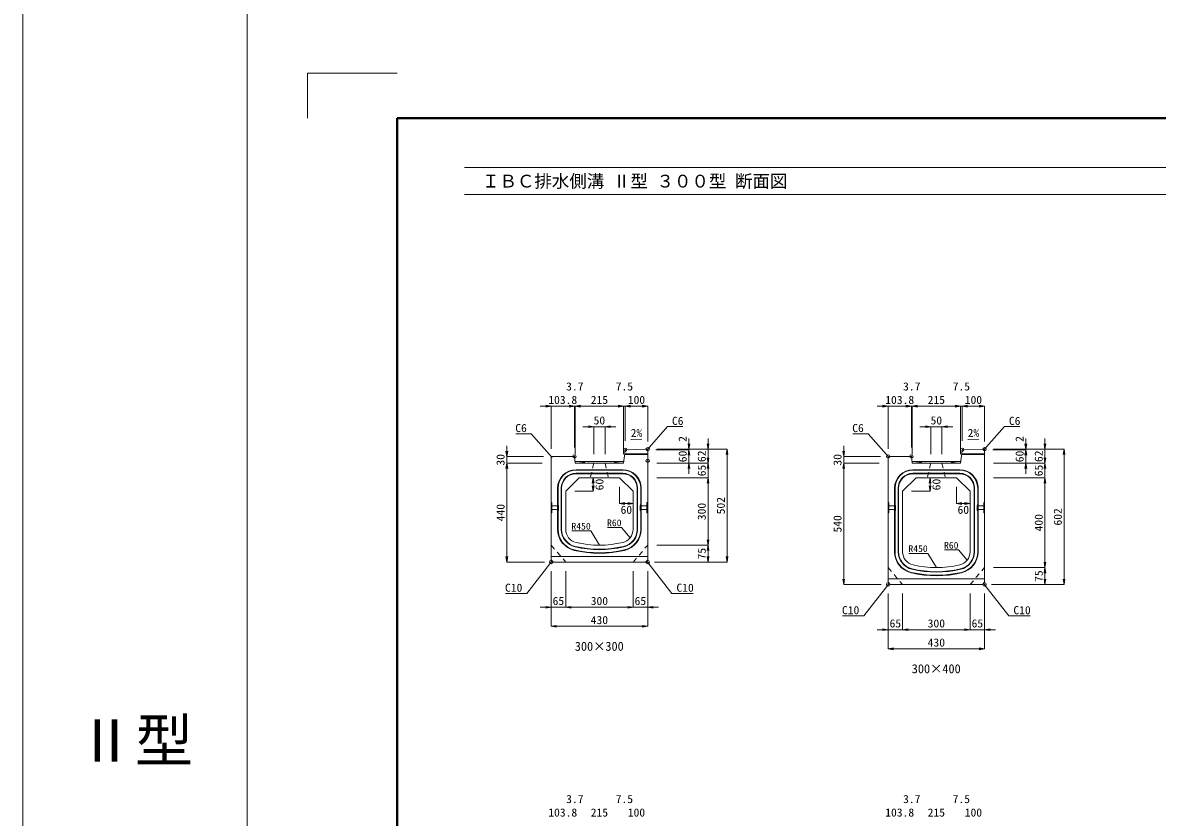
# Model space of a CAD drawing. Units: millimetres at full size. Extents: x -1267 to 18002, y -8037 to 14483.
# Drawn here: x -1267 to 3784, y 2631 to 6168 of the extents above; entities that cross this region are included whole.
import ezdxf
from ezdxf.enums import TextEntityAlignment as Align

# ---------------------------------------------------------------- set-up
doc = ezdxf.new("R2010")
doc.units = ezdxf.units.MM
doc.header["$LTSCALE"] = 30
doc.header["$PDMODE"] = 32
doc.header["$PDSIZE"] = 15
doc.linetypes.add('USER1', pattern=[1.35, 0.75, -0.6])
for name, color, linetype, lineweight in [('0_2', 5, 'Continuous', 13), ('Defpoints_3', 1, 'Continuous', 13), ('インサート', 3, 'USER1', 9), ('図枠', 7, 'Continuous', 5), ('寸法線', 7, 'Continuous', 13), ('引出線', 4, 'Continuous', 13), ('排水孔', 30, 'USER1', 9), ('本体', 2, 'Continuous', 13), ('目地', 132, 'Continuous', 5), ('補助線', 8, 'Continuous', 13)]:
    doc.layers.add(name, color=color, linetype=linetype, lineweight=lineweight)
doc.layers.add('文字', color=7, linetype='Continuous')
doc.styles.add('ＭＳ ゴシック', font='')
doc.styles.add('ＭＳ 明朝', font='')
doc.styles.get('ＭＳ ゴシック').set_extended_font_data('MS Gothic')
doc.styles.get('ＭＳ 明朝').set_extended_font_data('MS Mincho')

# ---------------------------------------------------------------- blocks, each defined once
blk = doc.blocks.new('open_arrow')
at = {"color": 0, "linetype": 'Continuous', "lineweight": -2}
blk.add_lwpolyline([(7.5, 1.25), (0, 0), (7.5, -1.25)], dxfattribs=at)

msp = doc.modelspace()

# ---------------------------------------------------------------- linework, layer by layer
at = {"layer": '0_2'}
for p, q in [((-1267.22, 14483.45), (-1267.22, -8037.05)), ((-267.22, 14483.45), (-267.22, -8037.05))]:
    msp.add_line(p, q, dxfattribs=at)
at = {"layer": 'Defpoints_3'}
for p, q in [((0, 5943.2), (400, 5943.2)), ((0, 5743.2), (0, 5943.2))]:
    msp.add_line(p, q, dxfattribs=at)
at = {"layer": 'インサート'}
for p, q in [((1088.2, 4018.04), (1115.2, 4018.04)), ((1088.2, 4018.04), (1088.2, 4001.04)), ((1088.2, 4001.04), (1115.2, 4001.04)), ((1118.2, 4022.04), (1115.2, 4022.04)), ((1115.2, 4022.04), (1115.2, 3997.04)), ((1115.2, 3997.04), (1118.2, 3997.04)), ((1118.2, 3997.04), (1118.2, 4022.04)), ((1481.8, 4022.04), (1484.8, 4022.04)), ((1481.8, 3997.04), (1481.8, 4022.04)), ((1484.8, 3997.04), (1481.8, 3997.04)), ((1484.8, 4022.04), (1484.8, 3997.04)), ((1511.8, 4018.04), (1484.8, 4018.04)), ((1511.8, 4001.04), (1484.8, 4001.04)), ((1511.8, 4018.04), (1511.8, 4001.04)), ((2588.2, 4018.04), (2615.2, 4018.04)), ((2588.2, 4018.04), (2588.2, 4001.04)), ((2588.2, 4001.04), (2615.2, 4001.04)), ((2618.2, 4022.04), (2615.2, 4022.04)), ((2615.2, 4022.04), (2615.2, 3997.04)), ((2615.2, 3997.04), (2618.2, 3997.04)), ((2618.2, 3997.04), (2618.2, 4022.04)), ((2981.8, 4022.04), (2984.8, 4022.04)), ((2981.8, 3997.04), (2981.8, 4022.04)), ((2984.8, 3997.04), (2981.8, 3997.04)), ((2984.8, 4022.04), (2984.8, 3997.04)), ((3011.8, 4018.04), (2984.8, 4018.04)), ((3011.8, 4001.04), (2984.8, 4001.04)), ((3011.8, 4018.04), (3011.8, 4001.04))]:
    msp.add_line(p, q, dxfattribs=at)
at = {"layer": '図枠', "lineweight": 40}
for p, q in [((400, 203.2), (400, 5743.2)), ((400, 5743.2), (8200, 5743.2))]:
    msp.add_line(p, q, dxfattribs=at)
at = {"layer": '図枠', "lineweight": 13}
for p, q in [((700, 5523.2), (7900, 5523.2)), ((700, 5403.2), (7900, 5403.2))]:
    msp.add_line(p, q, dxfattribs=at)
at = {"layer": '寸法線'}
for p, q in [((1037, 4461.28), (1188.75, 4461.28)), ((1085, 4271.54), (1085, 4461.28)), ((1140.75, 4461.28), (1240.5, 4461.28)), ((1188.75, 4277.54), (1188.75, 4461.28)), ((1188.75, 4277.54), (1188.75, 4461.28)), ((1192.5, 4247.54), (1192.5, 4461.28)), ((1192.5, 4461.28), (1407.5, 4461.28)), ((1192.5, 4247.54), (1192.5, 4461.28)), ((1359.5, 4461.28), (1463, 4461.28)), ((1407.5, 4247.54), (1407.5, 4461.28)), ((1407.5, 4247.54), (1407.5, 4461.28)), ((1415, 4307.54), (1415, 4461.28)), ((1415, 4461.28), (1515, 4461.28)), ((1415, 4307.54), (1415, 4461.28)), ((1515, 4303.54), (1515, 4461.28)), ((2537, 4461.28), (2688.75, 4461.28)), ((2585, 4271.54), (2585, 4461.28)), ((2640.75, 4461.28), (2740.5, 4461.28)), ((2688.75, 4277.54), (2688.75, 4461.28)), ((2688.75, 4277.54), (2688.75, 4461.28)), ((2692.5, 4247.54), (2692.5, 4461.28)), ((2692.5, 4461.28), (2907.5, 4461.28)), ((2692.5, 4247.54), (2692.5, 4461.28)), ((2859.5, 4461.28), (2963, 4461.28)), ((2907.5, 4247.54), (2907.5, 4461.28)), ((2907.5, 4247.54), (2907.5, 4461.28)), ((2915, 4307.54), (2915, 4461.28)), ((2915, 4461.28), (3015, 4461.28)), ((2915, 4307.54), (2915, 4461.28)), ((3015, 4303.54), (3015, 4461.28)), ((1227, 4370.09), (1373, 4370.09)), ((1275, 4247.54), (1275, 4370.09)), ((1325, 4247.54), (1325, 4370.09)), ((2727, 4370.09), (2873, 4370.09)), ((2775, 4247.54), (2775, 4370.09)), ((2825, 4247.54), (2825, 4370.09)), ((1698.51, 4219.54), (1698.51, 4317.54)), ((1783.51, 4159.54), (1783.51, 4317.54)), ((3198.51, 4219.54), (3198.51, 4317.54)), ((3283.51, 4159.54), (3283.51, 4317.54)), ((887.87, 4159.54), (887.87, 4285.54)), ((1550.92, 4267.54), (1698.51, 4267.54)), ((1550.92, 4267.54), (1698.51, 4267.54)), ((1555, 4269.54), (1783.51, 4269.54)), ((1555, 4269.54), (1698.51, 4269.54)), ((1555, 4269.54), (1868.51, 4269.54)), ((1698.51, 4159.54), (1698.51, 4267.54)), ((1783.51, 4094.54), (1783.51, 4255.54)), ((1868.51, 3767.54), (1868.51, 4269.54)), ((2387.87, 4159.54), (2387.87, 4285.54)), ((3050.92, 4267.54), (3198.51, 4267.54)), ((3050.92, 4267.54), (3198.51, 4267.54)), ((3055, 4269.54), (3283.51, 4269.54)), ((3055, 4269.54), (3368.51, 4269.54)), ((3055, 4269.54), (3198.51, 4269.54)), ((3198.51, 4159.54), (3198.51, 4267.54)), ((3283.51, 4094.54), (3283.51, 4255.54)), ((3368.51, 3667.54), (3368.51, 4269.54)), ((1051, 4237.54), (887.87, 4237.54)), ((887.87, 3767.54), (887.87, 4207.54)), ((1045, 4207.54), (887.87, 4207.54)), ((1045, 4207.54), (887.87, 4207.54)), ((1555, 4207.54), (1783.51, 4207.54)), ((1555, 4207.54), (1783.51, 4207.54)), ((1555, 4207.54), (1698.51, 4207.54)), ((2551, 4237.54), (2387.87, 4237.54)), ((2387.87, 3667.54), (2387.87, 4207.54)), ((2545, 4207.54), (2387.87, 4207.54)), ((2545, 4207.54), (2387.87, 4207.54)), ((3055, 4207.54), (3283.51, 4207.54)), ((3055, 4207.54), (3283.51, 4207.54)), ((3055, 4207.54), (3198.51, 4207.54)), ((1272.17, 4082.54), (1272.17, 4142.54)), ((1555, 4142.54), (1783.51, 4142.54)), ((1555, 4142.54), (1783.51, 4142.54)), ((1783.51, 3842.54), (1783.51, 4142.54)), ((2772.17, 4082.54), (2772.17, 4142.54)), ((3055, 4142.54), (3283.51, 4142.54)), ((3055, 4142.54), (3283.51, 4142.54)), ((3283.51, 3742.54), (3283.51, 4142.54)), ((1390, 4102.54), (1390, 4028.31)), ((2890, 4102.54), (2890, 4028.31)), ((1190, 4082.54), (1272.17, 4082.54)), ((2690, 4082.54), (2772.17, 4082.54)), ((1390, 4028.31), (1450, 4028.31)), ((2890, 4028.31), (2950, 4028.31)), ((1555, 3842.54), (1783.51, 3842.54)), ((1555, 3842.54), (1783.51, 3842.54)), ((1783.51, 3767.54), (1783.51, 3842.54)), ((1055, 3767.54), (887.87, 3767.54)), ((1545, 3767.54), (1783.51, 3767.54)), ((1545, 3767.54), (1868.51, 3767.54)), ((3055, 3742.54), (3283.51, 3742.54)), ((3055, 3742.54), (3283.51, 3742.54)), ((3283.51, 3667.54), (3283.51, 3742.54)), ((1085, 3727.54), (1085, 3566.39)), ((1085, 3727.54), (1085, 3481.39)), ((1150, 3727.54), (1150, 3566.39)), ((1150, 3727.54), (1150, 3566.39)), ((1450, 3727.54), (1450, 3566.39)), ((1450, 3727.54), (1450, 3566.39)), ((1515, 3727.54), (1515, 3566.39)), ((1515, 3727.54), (1515, 3481.39)), ((2555, 3667.54), (2387.87, 3667.54)), ((3045, 3667.54), (3283.51, 3667.54)), ((3045, 3667.54), (3368.51, 3667.54)), ((2585, 3627.54), (2585, 3466.39)), ((2585, 3627.54), (2585, 3381.39)), ((2650, 3627.54), (2650, 3466.39)), ((2650, 3627.54), (2650, 3466.39)), ((2950, 3627.54), (2950, 3466.39)), ((2950, 3627.54), (2950, 3466.39)), ((3015, 3627.54), (3015, 3466.39)), ((3015, 3627.54), (3015, 3381.39)), ((1037, 3566.39), (1198, 3566.39)), ((1150, 3566.39), (1450, 3566.39)), ((1402, 3566.39), (1563, 3566.39)), ((1085, 3481.39), (1515, 3481.39)), ((2537, 3466.39), (2698, 3466.39)), ((2650, 3466.39), (2950, 3466.39)), ((2902, 3466.39), (3063, 3466.39)), ((2585, 3381.39), (3015, 3381.39))]:
    msp.add_line(p, q, dxfattribs=at)
at = {"layer": '引出線'}
for points in [[(1512, 4266.48), (1603.03, 4370.8), (1671.38, 4370.8)], [(3012, 4266.48), (3103.03, 4370.8), (3171.38, 4370.8)], [(1088, 4234.54), (996.97, 4338.86), (928.62, 4338.86)], [(1439.91, 4312.98), (1488.62, 4313.96), (1439.88, 4312.98)], [(2588, 4234.54), (2496.97, 4338.86), (2428.62, 4338.86)], [(2939.91, 4312.98), (2988.62, 4313.96), (2939.88, 4312.98)], [(1300, 3842.54), (1261.49, 3906.09), (1177.31, 3906.09)], [(1437.07, 3875.86), (1398.48, 3921.26), (1336.25, 3921.26)], [(2800, 3742.54), (2761.49, 3806.09), (2677.31, 3806.09)], [(2937.07, 3775.86), (2898.48, 3821.26), (2836.25, 3821.26)], [(1090, 3772.54), (977.02, 3628.11), (882.35, 3628.11)], [(1510, 3772.54), (1622.98, 3628.11), (1717.65, 3628.11)], [(2590, 3672.54), (2477.02, 3528.11), (2382.35, 3528.11)], [(3010, 3672.54), (3122.98, 3528.11), (3217.65, 3528.11)]]:
    msp.add_lwpolyline(points, dxfattribs=at)
at = {"layer": '排水孔'}
for p, q in [((1275, 4207.54), (1191.5, 4215.54)), ((1275, 4207.54), (1260, 4142.54)), ((1325, 4207.54), (1408.5, 4215.54)), ((1325, 4207.54), (1340, 4142.54)), ((2775, 4207.54), (2691.5, 4215.54)), ((2775, 4207.54), (2760, 4142.54)), ((2825, 4207.54), (2908.5, 4215.54)), ((2825, 4207.54), (2840, 4142.54))]:
    msp.add_line(p, q, dxfattribs=at)
at = {"layer": '本体'}
for p, q in [((1407.5, 4207.54), (1414.36, 4262.39)), ((1509, 4269.42), (1420.19, 4267.64)), ((1509, 4269.42), (1515, 4263.54)), ((1515, 3777.54), (1515, 4263.54)), ((2907.5, 4207.54), (2914.36, 4262.39)), ((3009, 4269.42), (2920.19, 4267.64)), ((3009, 4269.42), (3015, 4263.54)), ((3015, 3677.54), (3015, 4263.54)), ((1091, 4237.54), (1085, 4231.54)), ((1085, 4231.54), (1085, 3777.54)), ((1091, 4237.54), (1188.75, 4237.54)), ((1192.5, 4207.54), (1188.75, 4237.54)), ((1192.5, 4207.54), (1407.5, 4207.54)), ((2591, 4237.54), (2585, 4231.54)), ((2585, 4231.54), (2585, 3677.54)), ((2591, 4237.54), (2688.75, 4237.54)), ((2692.5, 4207.54), (2688.75, 4237.54)), ((2692.5, 4207.54), (2907.5, 4207.54)), ((1150, 4082.54), (1210, 4142.54)), ((1210, 4142.54), (1390, 4142.54)), ((1390, 4142.54), (1450, 4082.54)), ((2650, 4082.54), (2710, 4142.54)), ((2710, 4142.54), (2890, 4142.54)), ((2890, 4142.54), (2950, 4082.54)), ((1150, 4082.54), (1150, 3913.07)), ((1450, 3913.07), (1450, 4082.54)), ((2650, 4082.54), (2650, 3813.07)), ((2950, 3813.07), (2950, 4082.54)), ((1085, 3777.54), (1095, 3767.54)), ((1095, 3767.54), (1505, 3767.54)), ((1505, 3767.54), (1515, 3777.54)), ((2585, 3677.54), (2595, 3667.54)), ((2595, 3667.54), (3005, 3667.54)), ((3005, 3667.54), (3015, 3677.54))]:
    msp.add_line(p, q, dxfattribs=at)
at = {"layer": '本体', "lineweight": 9}
for p, q in [((1191.5, 4215.54), (1408.5, 4215.54)), ((2691.5, 4215.54), (2908.5, 4215.54)), ((1085, 4034.04), (1088.2, 4032.04)), ((1088.2, 4032.04), (1088.2, 3987.04)), ((1515, 4034.04), (1511.8, 4032.04)), ((1511.8, 4032.04), (1511.8, 3987.04)), ((2585, 4034.04), (2588.2, 4032.04)), ((2588.2, 4032.04), (2588.2, 3987.04)), ((3015, 4034.04), (3011.8, 4032.04)), ((3011.8, 4032.04), (3011.8, 3987.04)), ((1088.2, 3987.04), (1085, 3985.04)), ((1511.8, 3987.04), (1515, 3985.04)), ((2588.2, 3987.04), (2585, 3985.04)), ((3011.8, 3987.04), (3015, 3985.04)), ((1085, 3792.54), (1515, 3792.54)), ((2585, 3692.54), (3015, 3692.54))]:
    msp.add_line(p, q, dxfattribs=at)
at = {"layer": '本体', "linetype": 'USER1', "lineweight": 9}
for p, q in [((1085, 3842.54), (1150, 3767.54)), ((1450, 3767.54), (1515, 3842.54)), ((2585, 3742.54), (2650, 3667.54)), ((2950, 3667.54), (3015, 3742.54))]:
    msp.add_line(p, q, dxfattribs=at)
at = {"layer": '本体'}
for centre, radius, start, end in [((1420.31, 4261.65), 6, 91.14576, 172.87498), ((2920.31, 4261.65), 6, 91.14576, 172.87498), ((1210, 3913.07), 60, 180, 256.65764), ((1390, 3913.07), 60, 283.34236, 0), ((1300, 4292.54), 450, 256.65764, 283.34236), ((2710, 3813.07), 60, 180, 256.65764), ((2890, 3813.07), 60, 283.34236, 0), ((2800, 4192.54), 450, 256.65764, 283.34236)]:
    msp.add_arc(centre, radius, start, end, dxfattribs=at)
at = {"layer": '目地'}
for p, q in [((1515, 4245.54), (1412.25, 4245.54)), ((1515, 4249.54), (1412.75, 4249.54)), ((3015, 4245.54), (2912.25, 4245.54)), ((3015, 4249.54), (2912.75, 4249.54)), ((1404, 4178.54), (1196, 4178.54)), ((1404, 4176.54), (1196, 4176.54)), ((1404, 4162.54), (1196, 4162.54)), ((1404, 4160.54), (1196, 4160.54)), ((2904, 4178.54), (2696, 4178.54)), ((2904, 4176.54), (2696, 4176.54)), ((2904, 4162.54), (2696, 4162.54)), ((2904, 4160.54), (2696, 4160.54)), ((1114, 4096.54), (1114, 3913.07)), ((1116, 4096.54), (1116, 3913.07)), ((1130, 4096.54), (1130, 3913.07)), ((1132, 4096.54), (1132, 3913.07)), ((1468, 3913.07), (1468, 4096.54)), ((1470, 3913.07), (1470, 4096.54)), ((1484, 3913.07), (1484, 4096.54)), ((1486, 3913.07), (1486, 4096.54)), ((2614, 4096.54), (2614, 3813.07)), ((2616, 4096.54), (2616, 3813.07)), ((2630, 4096.54), (2630, 3813.07)), ((2632, 4096.54), (2632, 3813.07)), ((2968, 3813.07), (2968, 4096.54)), ((2970, 3813.07), (2970, 4096.54)), ((2984, 3813.07), (2984, 4096.54)), ((2986, 3813.07), (2986, 4096.54))]:
    msp.add_line(p, q, dxfattribs=at)
for centre, radius, start, end in [((1196, 4096.54), 82, 90, 180), ((1196, 4096.54), 80, 90, 180), ((1196, 4096.54), 66, 90, 180), ((1196, 4096.54), 64, 90, 180), ((1404, 4096.54), 82, 0, 90), ((1404, 4096.54), 80, 0, 90), ((1404, 4096.54), 66, 0, 90), ((1404, 4096.54), 64, 0, 90), ((2696, 4096.54), 82, 90, 180), ((2696, 4096.54), 80, 90, 180), ((2696, 4096.54), 66, 90, 180), ((2696, 4096.54), 64, 90, 180), ((2904, 4096.54), 82, 0, 90), ((2904, 4096.54), 80, 0, 90), ((2904, 4096.54), 66, 0, 90), ((2904, 4096.54), 64, 0, 90), ((1210, 3913.07), 96, 180, 256.65764), ((1210, 3913.07), 94, 180, 256.65764), ((1210, 3913.07), 80, 180, 256.65764), ((1210, 3913.07), 78, 180, 256.65764), ((1390, 3913.07), 78, 283.34236, 0), ((1390, 3913.07), 80, 283.34236, 0), ((1390, 3913.07), 94, 283.34236, 0), ((1390, 3913.07), 96, 283.34236, 0), ((1300, 4292.54), 486, 256.65764, 283.34236), ((1300, 4292.54), 484, 256.65764, 283.34236), ((1300, 4292.54), 470, 256.65764, 283.34236), ((1300, 4292.54), 468, 256.65764, 283.34236), ((2710, 3813.07), 96, 180, 256.65764), ((2710, 3813.07), 94, 180, 256.65764), ((2710, 3813.07), 80, 180, 256.65764), ((2710, 3813.07), 78, 180, 256.65764), ((2890, 3813.07), 78, 283.34236, 360), ((2890, 3813.07), 80, 283.34236, 360), ((2890, 3813.07), 94, 283.34236, 0), ((2890, 3813.07), 96, 283.34236, 0), ((2800, 4192.54), 486, 256.65764, 283.34236), ((2800, 4192.54), 484, 256.65764, 283.34236), ((2800, 4192.54), 470, 256.65764, 283.34236), ((2800, 4192.54), 468, 256.65764, 283.34236)]:
    msp.add_arc(centre, radius, start, end, dxfattribs=at)
at = {"layer": '補助線'}
for p in [(1188.75, 4237.54), (1415, 4267.54), (1515, 4269.54), (2585, 4237.54), (2688.75, 4237.54), (2915, 4267.54), (3015, 4269.54), (1515, 4218.73), (1085, 3767.54), (1515, 3767.54), (2585, 3667.54), (3015, 3667.54)]:
    msp.add_point(p, dxfattribs=at)

# ---------------------------------------------------------------- block references
at = {"layer": '寸法線', "xscale": 3.2, "yscale": 3.2}
for p, rotation in [((1085, 4461.28), 180), ((1188.75, 4461.28), 180), ((1188.75, 4461.28), 180), ((1407.5, 4461.28), 180), ((1407.5, 4461.28), 180), ((1515, 4461.28), 180), ((2585, 4461.28), 180), ((2688.75, 4461.28), 180), ((2688.75, 4461.28), 180), ((2907.5, 4461.28), 180), ((2907.5, 4461.28), 180), ((3015, 4461.28), 180), ((1275, 4370.09), 180), ((2775, 4370.09), 180), ((1698.51, 4269.54), 90), ((1783.51, 4269.54), 90), ((3198.51, 4269.54), 90), ((3283.51, 4269.54), 90), ((887.87, 4237.54), 90), ((1698.51, 4267.54), 270), ((1698.51, 4267.54), 270), ((1868.51, 4269.54), 270), ((2387.87, 4237.54), 90), ((3198.51, 4267.54), 270), ((3198.51, 4267.54), 270), ((3368.51, 4269.54), 270), ((887.87, 4207.54), 270), ((887.87, 4207.54), 270), ((1698.51, 4207.54), 270), ((1783.51, 4207.54), 90), ((1783.51, 4207.54), 270), ((2387.87, 4207.54), 270), ((2387.87, 4207.54), 270), ((3198.51, 4207.54), 270), ((3283.51, 4207.54), 90), ((3283.51, 4207.54), 270), ((1272.17, 4142.54), 270), ((1783.51, 4142.54), 270), ((1783.51, 4142.54), 270), ((2772.17, 4142.54), 270), ((3283.51, 4142.54), 270), ((3283.51, 4142.54), 270), ((1272.17, 4082.54), 90), ((2772.17, 4082.54), 90), ((1450, 4028.31), 180), ((2950, 4028.31), 180), ((1783.51, 3842.54), 90), ((1783.51, 3842.54), 270), ((887.87, 3767.54), 90), ((1783.51, 3767.54), 90), ((1868.51, 3767.54), 90), ((3283.51, 3742.54), 90), ((3283.51, 3742.54), 270), ((2387.87, 3667.54), 90), ((3283.51, 3667.54), 90), ((3368.51, 3667.54), 90), ((1085, 3566.39), 180), ((1450, 3566.39), 180), ((1450, 3566.39), 180), ((1515, 3481.39), 180), ((2585, 3466.39), 180), ((2950, 3466.39), 180), ((2950, 3466.39), 180), ((3015, 3381.39), 180)]:
    msp.add_blockref('open_arrow', p, dxfattribs=dict(at, rotation=rotation))
for p in [(1192.5, 4461.28), (1192.5, 4461.28), (1415, 4461.28), (1415, 4461.28), (2692.5, 4461.28), (2692.5, 4461.28), (2915, 4461.28), (2915, 4461.28), (1325, 4370.09), (2825, 4370.09), (1390, 4028.31), (2890, 4028.31), (1150, 3566.39), (1150, 3566.39), (1515, 3566.39), (1085, 3481.39), (2650, 3466.39), (2650, 3466.39), (3015, 3466.39), (2585, 3381.39)]:
    msp.add_blockref('open_arrow', p, dxfattribs=at)
at = {"layer": '引出線'}
for p, xscale, yscale, rotation in [((1439.91, 4312.98), 0.16, 0.16, 1.1), ((2939.91, 4312.98), 0.16, 0.16, 1.1), ((1512, 4266.48), 0.16, 0.16, 48.9), ((3012, 4266.48), 0.16, 0.16, 48.9), ((1088, 4234.54), 0.16, 0.16, 131.1), ((2588, 4234.54), 0.16, 0.16, 131.1), ((1300, 3842.54), 0.133, 0.133, 121.2), ((1437.07, 3875.86), 0.133, 0.133, 130.4), ((1090, 3772.54), 0.16, 0.16, 232), ((1510, 3772.54), 0.16, 0.16, 308), ((2800, 3742.54), 0.133, 0.133, 121.2), ((2937.07, 3775.86), 0.133, 0.133, 130.4), ((2590, 3672.54), 0.16, 0.16, 232), ((3010, 3672.54), 0.16, 0.16, 308)]:
    msp.add_blockref('open_arrow', p, dxfattribs=dict(at, xscale=xscale, yscale=yscale, rotation=rotation))

# ---------------------------------------------------------------- texts
at = {"layer": '0_2', "color": 7, "style": 'ＭＳ ゴシック'}
msp.add_text('Ⅱ型', height=189.9, dxfattribs=at).set_placement((-767.22, 2973.2), align=Align.MIDDLE_CENTER)
at = {"layer": '図枠', "style": 'ＭＳ ゴシック'}
msp.add_text('\u3000ＩＢＣ排水側溝 Ⅱ型 ３００型 断面図', height=56.96, dxfattribs=at).set_placement((700, 5463.2), align=Align.MIDDLE_LEFT)
at = {"layer": '寸法線', "style": 'ＭＳ 明朝', "width": 1.05}
for s, p in [('3.7', (1190.62, 4549.28)), ('7.5', (1411.25, 4549.28)), ('3.7', (2690.62, 4549.28)), ('7.5', (2911.25, 4549.28)), ('103.8', (1136.88, 4489.28)), ('215', (1300, 4489.28)), ('100', (1465, 4489.28)), ('103.8', (2636.88, 4489.28)), ('215', (2800, 4489.28)), ('100', (2965, 4489.28)), ('50', (1300, 4398.09)), ('50', (2800, 4398.09)), ('60', (1420, 4000.31)), ('60', (2920, 4000.31)), ('65', (1117.5, 3594.39)), ('300', (1300, 3594.39)), ('65', (1482.5, 3594.39)), ('430', (1300, 3509.39)), ('65', (2617.5, 3494.39)), ('300', (2800, 3494.39)), ('65', (2982.5, 3494.39)), ('430', (2800, 3409.39)), ('3.7', (1190.62, 2712.6)), ('7.5', (1411.25, 2712.6)), ('3.7', (2690.62, 2712.6)), ('7.5', (2911.25, 2712.6)), ('103.8', (1136.88, 2652.6)), ('215', (1300, 2652.6)), ('100', (1465, 2652.6)), ('103.8', (2636.88, 2652.6)), ('215', (2800, 2652.6)), ('100', (2965, 2652.6))]:
    msp.add_text(s, height=36.03, dxfattribs=at).set_placement(p, align=Align.MIDDLE_CENTER)
for s, p in [('2', (1670.51, 4315.46)), ('2', (3170.51, 4315.46)), ('30', (859.87, 4222.54)), ('60', (1670.51, 4237.54)), ('62', (1755.51, 4238.54)), ('30', (2359.87, 4222.54)), ('60', (3170.51, 4237.54)), ('62', (3255.51, 4238.54)), ('65', (1755.51, 4175.04)), ('65', (3255.51, 4175.04)), ('60', (1300.17, 4112.54)), ('60', (2800.17, 4112.54)), ('502', (1840.51, 4018.54)), ('440', (859.87, 3987.54)), ('300', (1755.51, 3992.54)), ('602', (3340.51, 3968.54)), ('540', (2359.87, 3937.54)), ('400', (3255.51, 3942.54)), ('75', (1755.51, 3805.04)), ('75', (3255.51, 3705.04))]:
    msp.add_text(s, height=36.03, rotation=90, dxfattribs=at).set_placement(p, align=Align.MIDDLE_CENTER)
at = {"layer": '引出線', "style": 'ＭＳ 明朝', "width": 1.05}
for s, p in [('C6', (1623.03, 4414)), ('C6', (3123.03, 4414)), ('C10', (1642.98, 3671.31)), ('C10', (3142.98, 3571.31))]:
    msp.add_text(s, height=36.03, dxfattribs=at).set_placement(p, align=Align.TOP_LEFT)
for s, height, p in [('C6', 36.03, (976.97, 4382.06)), ('C6', 36.03, (2476.97, 4382.06)), ('R450', 30.02, (1261.49, 3942.09)), ('R60', 30.02, (1398.48, 3957.26)), ('R450', 30.02, (2761.49, 3842.09)), ('R60', 30.02, (2898.48, 3857.26)), ('C10', 36.03, (957.02, 3671.31)), ('C10', 36.03, (2457.02, 3571.31))]:
    msp.add_text(s, height=height, dxfattribs=at).set_placement(p, align=Align.TOP_RIGHT)
for p in [(1438.94, 4359.87), (2938.94, 4359.87)]:
    msp.add_text('2%', height=36.03, rotation=1.146, dxfattribs=at).set_placement(p, align=Align.TOP_LEFT)
at = {"layer": '文字', "style": 'ＭＳ 明朝'}
for s, p in [('300×300', (1299.52, 3392.57)), ('300×400', (2799.52, 3292.57))]:
    msp.add_text(s, height=40.03, dxfattribs=at).set_placement(p, align=Align.MIDDLE_CENTER)

doc.saveas('drawing.dxf')
